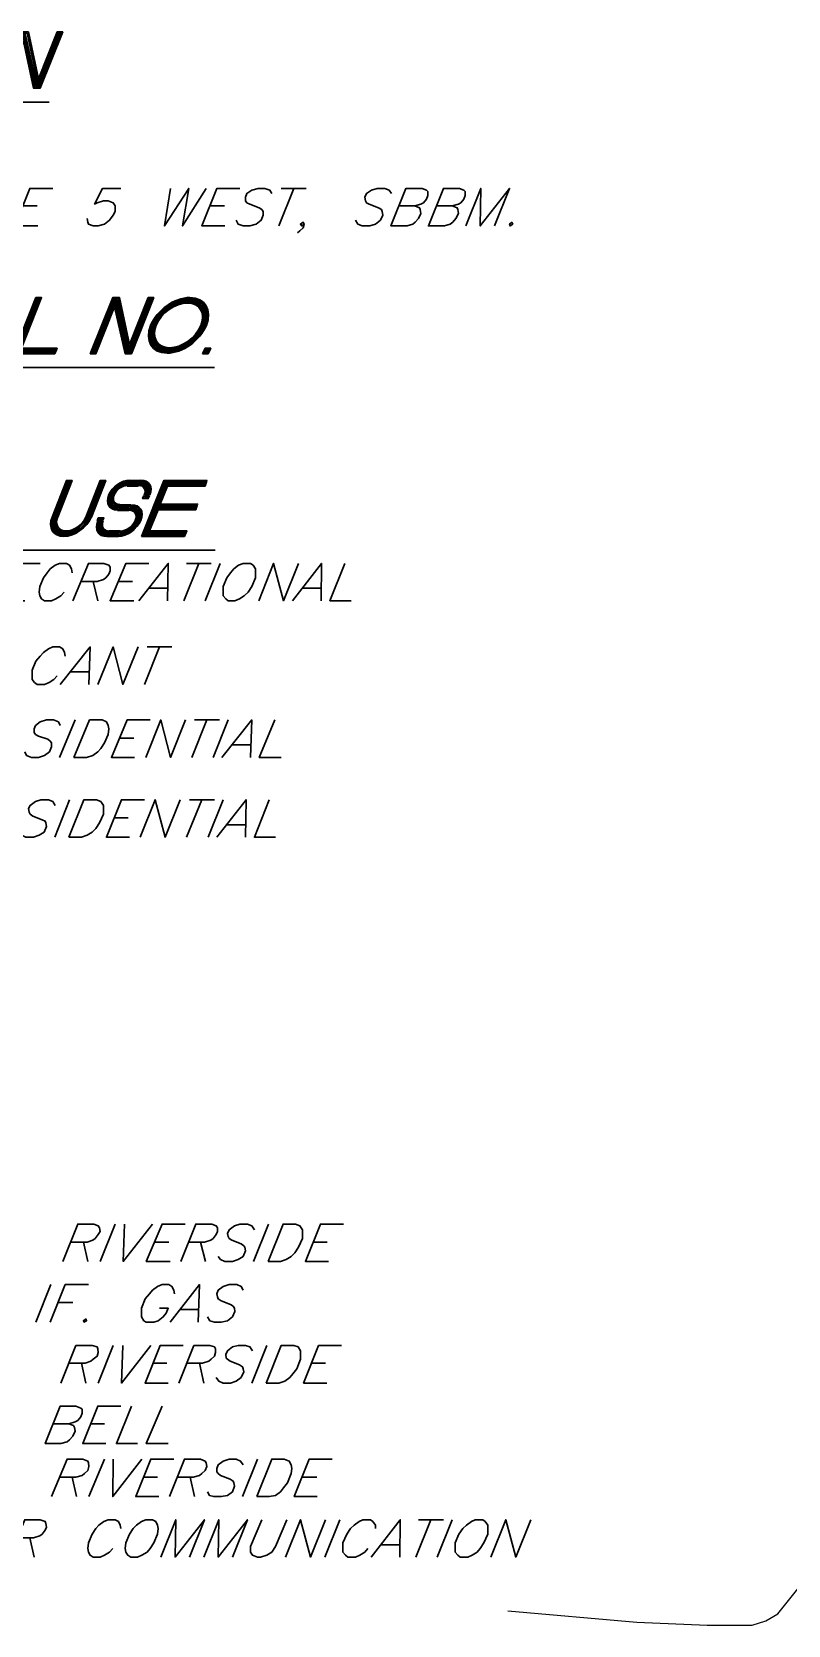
# Model space of a CAD drawing. Header units: feet. Extents: x 7 to 2308, y -319 to 1396.
# Drawn here: x 365.3 to 429.9, y 1255 to 1391.2 of the extents above; entities that cross this region are included whole.
import ezdxf

# ---------------------------------------------------------------- set-up
doc = ezdxf.new("R2010")
doc.units = ezdxf.units.FT
doc.header["$MEASUREMENT"] = 0
doc.layers.add('PDF_TBLKTXT', color=7, linetype='Continuous')
doc.layers.add('PDF_X1003BASE$CR_CONT_DEF', color=7, linetype='Continuous', true_color=0x979797)

msp = doc.modelspace()

# ---------------------------------------------------------------- linework, layer by layer
at = {"layer": 'PDF_TBLKTXT', "lineweight": 30}
for points in [[(362.51, 1386.36), (364.43, 1391.16), (365.02, 1391.16), (365.87, 1387.16), (367.47, 1391.16), (367.95, 1391.16), (366.03, 1386.36), (365.45, 1386.36), (364.59, 1390.36), (362.99, 1386.36)], [(362.62, 1386.42), (364.49, 1391.05), (364.91, 1391.05), (365.82, 1386.84), (367.52, 1391.05), (367.84, 1391.05), (365.98, 1386.42), (365.55, 1386.42), (364.65, 1390.68), (362.94, 1386.42)], [(362.73, 1386.52), (364.54, 1391), (364.75, 1391), (365.77, 1386.52), (367.58, 1391), (367.74, 1391), (365.93, 1386.52), (365.66, 1386.52), (364.7, 1391), (362.89, 1386.52)], [(406.33, 1374.9), (406.12, 1374.74), (406.17, 1374.58), (406.39, 1374.74)], [(363.74, 1363.65), (365.66, 1368.45), (366.14, 1368.45), (364.43, 1364.13), (367.47, 1364.13), (367.26, 1363.65)], [(363.85, 1363.76), (365.71, 1368.4), (366.03, 1368.4), (364.33, 1364.08), (367.36, 1364.08), (367.2, 1363.76)], [(370.3, 1363.65), (372.22, 1368.45), (372.8, 1368.45), (373.66, 1364.45), (375.25, 1368.45), (375.73, 1368.45), (373.82, 1363.65), (373.28, 1363.65), (372.38, 1367.65), (370.78, 1363.65)], [(370.4, 1363.76), (372.27, 1368.4), (372.7, 1368.4), (373.6, 1364.13), (375.31, 1368.4), (375.63, 1368.4), (373.76, 1363.76), (373.39, 1363.76), (372.43, 1367.97), (370.72, 1363.76)], [(363.95, 1363.81), (365.77, 1368.29), (365.93, 1368.29), (364.17, 1363.97), (367.2, 1363.97), (367.15, 1363.81)], [(370.51, 1363.81), (372.32, 1368.29), (372.59, 1368.29), (373.55, 1363.81), (375.36, 1368.29), (375.52, 1368.29), (373.71, 1363.81), (373.5, 1363.81), (372.48, 1368.29), (370.67, 1363.81)], [(379.89, 1363.65), (380.11, 1364.13), (380.59, 1364.13), (380.37, 1363.65)], [(380, 1363.76), (380.16, 1364.08), (380.48, 1364.08), (380.32, 1363.76)], [(380.11, 1363.81), (380.16, 1363.97), (380.32, 1363.97), (380.27, 1363.81)], [(374.67, 1348.03), (376.59, 1352.83), (380.27, 1352.83), (380.11, 1352.35), (376.91, 1352.35), (376.27, 1350.8), (379.47, 1350.8), (379.31, 1350.32), (376.11, 1350.32), (375.36, 1348.51), (378.56, 1348.51), (378.35, 1348.03)], [(374.77, 1348.09), (376.64, 1352.72), (380.16, 1352.72), (380.05, 1352.4), (376.85, 1352.4), (376.16, 1350.75), (379.36, 1350.75), (379.25, 1350.43), (376.05, 1350.43), (375.25, 1348.41), (378.45, 1348.41), (378.29, 1348.09)], [(374.88, 1348.19), (376.69, 1352.67), (380.05, 1352.67), (380, 1352.51), (376.8, 1352.51), (376.05, 1350.64), (379.25, 1350.64), (379.2, 1350.48), (376, 1350.48), (375.09, 1348.35), (378.29, 1348.35), (378.24, 1348.19)], [(383.36, 1345.74), (382.98, 1345.58), (382.56, 1345.26), (382.29, 1344.94), (381.97, 1344.51), (381.65, 1343.77), (381.65, 1343.29), (381.65, 1342.97), (381.87, 1342.7), (382.08, 1342.54), (382.66, 1342.54), (383.04, 1342.7), (383.46, 1342.97), (383.78, 1343.29), (384.1, 1343.77), (384.42, 1344.51), (384.42, 1344.94), (384.42, 1345.26), (384.21, 1345.58), (384, 1345.74)], [(368.91, 1329.16), (370.24, 1332.36), (371.31, 1332.36), (371.68, 1332.2), (371.84, 1331.88), (371.9, 1331.61), (371.84, 1331.13), (371.52, 1330.39), (371.2, 1329.91), (370.94, 1329.64), (370.51, 1329.32), (369.98, 1329.16)], [(368.48, 1322.34), (369.76, 1325.54), (370.83, 1325.54), (371.2, 1325.38), (371.42, 1325.06), (371.42, 1324.79), (371.42, 1324.31), (371.1, 1323.56), (370.78, 1323.08), (370.46, 1322.76), (370.03, 1322.5), (369.55, 1322.34)], [(385.49, 1286.09), (386.77, 1289.28), (387.84, 1289.28), (388.21, 1289.12), (388.42, 1288.8), (388.42, 1288.48), (388.42, 1288.06), (388.1, 1287.31), (387.78, 1286.83), (387.46, 1286.51), (387.04, 1286.25), (386.56, 1286.09)], [(369.92, 1281.18), (369.71, 1281.02), (369.76, 1280.91), (369.98, 1281.02)], [(385.33, 1275.69), (386.61, 1278.89), (387.68, 1278.89), (388.05, 1278.78), (388.26, 1278.46), (388.26, 1278.14), (388.26, 1277.72), (387.94, 1276.92), (387.62, 1276.49), (387.36, 1276.17), (386.93, 1275.85), (386.4, 1275.69)], [(384.53, 1265.99), (385.81, 1269.19), (386.88, 1269.19), (387.3, 1269.03), (387.46, 1268.71), (387.52, 1268.39), (387.46, 1267.96), (387.14, 1267.16), (386.82, 1266.73), (386.56, 1266.41), (386.13, 1266.09), (385.6, 1265.99)], [(375.04, 1264.01), (374.67, 1263.86), (374.24, 1263.54), (373.98, 1263.27), (373.66, 1262.79), (373.34, 1262.04), (373.28, 1261.56), (373.34, 1261.24), (373.5, 1260.98), (373.76, 1260.82), (374.35, 1260.82), (374.72, 1260.98), (375.15, 1261.24), (375.41, 1261.56), (375.73, 1262.04), (376.05, 1262.79), (376.11, 1263.27), (376.05, 1263.54), (375.89, 1263.86), (375.63, 1264.01)], [(403.19, 1264.01), (402.87, 1263.86), (402.44, 1263.54), (402.12, 1263.27), (401.8, 1262.79), (401.48, 1262.04), (401.48, 1261.56), (401.48, 1261.24), (401.7, 1260.98), (401.91, 1260.82), (402.55, 1260.82), (402.92, 1260.98), (403.35, 1261.24), (403.62, 1261.56), (403.94, 1262.04), (404.26, 1262.79), (404.26, 1263.27), (404.26, 1263.54), (404.04, 1263.86), (403.83, 1264.01)]]:
    msp.add_lwpolyline(points, close=True, dxfattribs=at)
for points in [[(367.63, 1390.89), (365.82, 1386.52)], [(366.78, 1385.14), (297.37, 1385.14)], [(365.82, 1374.58), (363.85, 1374.58), (365.13, 1377.78), (367.1, 1377.78)], [(372.91, 1377.78), (371.36, 1377.78), (370.67, 1376.45), (370.88, 1376.55), (371.42, 1376.71), (371.84, 1376.71), (372.27, 1376.55), (372.43, 1376.29), (372.43, 1375.81), (372.27, 1375.49), (371.95, 1375.06), (371.52, 1374.74), (370.99, 1374.58), (370.56, 1374.58), (370.14, 1374.74), (370.08, 1374.9), (370.03, 1375.22)], [(377.17, 1377.78), (376.64, 1374.58), (378.72, 1377.78), (378.19, 1374.58), (380.21, 1377.78)], [(381.81, 1374.58), (379.84, 1374.58), (381.12, 1377.78), (383.09, 1377.78)], [(385.81, 1377.35), (385.65, 1377.62), (385.22, 1377.78), (384.64, 1377.78), (384.1, 1377.62), (383.68, 1377.35), (383.57, 1377.03), (383.57, 1376.71), (383.68, 1376.55), (383.94, 1376.45), (384.74, 1376.13), (384.96, 1375.97), (385.06, 1375.81), (385.06, 1375.49), (384.9, 1375.06), (384.48, 1374.74), (383.94, 1374.58), (383.36, 1374.58), (382.93, 1374.74), (382.77, 1375.06)], [(387.68, 1377.78), (386.4, 1374.58)], [(386.61, 1377.78), (388.74, 1377.78)], [(396.05, 1377.35), (395.83, 1377.62), (395.46, 1377.78), (394.82, 1377.78), (394.34, 1377.62), (393.91, 1377.35), (393.75, 1377.03), (393.81, 1376.71), (393.91, 1376.55), (394.13, 1376.45), (394.93, 1376.13), (395.19, 1375.97), (395.25, 1375.81), (395.3, 1375.49), (395.09, 1375.06), (394.66, 1374.74), (394.18, 1374.58), (393.54, 1374.58), (393.17, 1374.74), (392.95, 1375.06)], [(398.02, 1376.29), (398.44, 1376.13), (398.5, 1375.97), (398.55, 1375.65), (398.34, 1375.22), (398.07, 1374.9), (397.86, 1374.74), (397.38, 1374.58), (395.99, 1374.58), (397.27, 1377.78), (398.66, 1377.78), (399.03, 1377.62), (399.14, 1377.51), (399.14, 1377.19), (399.03, 1376.87), (398.76, 1376.55), (398.55, 1376.45), (398.02, 1376.29), (396.69, 1376.29)], [(401.22, 1376.29), (401.64, 1376.13), (401.7, 1375.97), (401.75, 1375.65), (401.54, 1375.22), (401.27, 1374.9), (401.06, 1374.74), (400.58, 1374.58), (399.19, 1374.58), (400.47, 1377.78), (401.86, 1377.78), (402.23, 1377.62), (402.34, 1377.51), (402.34, 1377.19), (402.23, 1376.87), (401.96, 1376.55), (401.75, 1376.45), (401.22, 1376.29), (399.88, 1376.29)], [(402.39, 1374.58), (403.67, 1377.78), (403.62, 1374.58), (406.12, 1377.78), (404.84, 1374.58)], [(364.54, 1376.29), (365.77, 1376.29)], [(380.53, 1376.29), (381.76, 1376.29)], [(388.58, 1374.74), (388.37, 1374.58), (388.26, 1374.74), (388.48, 1374.9), (388.58, 1374.74), (388.48, 1374.42), (388.21, 1374.15), (388, 1373.99)], [(365.82, 1368.24), (364.06, 1363.92), (367.1, 1363.92)], [(370.62, 1363.92), (372.43, 1368.29)], [(375.41, 1368.24), (373.66, 1363.81)], [(380.91, 1362.48), (297.37, 1362.48)], [(367.52, 1349.68), (368.75, 1352.83), (368.27, 1352.83), (367.04, 1349.68)], [(367.42, 1349.68), (368.64, 1352.72), (368.32, 1352.72), (367.1, 1349.68)], [(367.36, 1349.68), (368.54, 1352.67), (368.38, 1352.67), (367.2, 1349.68)], [(368.43, 1352.56), (367.26, 1349.68)], [(370.4, 1349.68), (371.63, 1352.83), (371.15, 1352.83), (369.92, 1349.68)], [(370.3, 1349.68), (371.52, 1352.72), (371.2, 1352.72), (369.98, 1349.68)], [(370.24, 1349.68), (371.42, 1352.67), (371.26, 1352.67), (370.08, 1349.68)], [(370.14, 1349.68), (371.31, 1352.56)], [(373.44, 1352.35), (374.4, 1352.35)], [(373.5, 1352.51), (374.45, 1352.51)], [(373.5, 1352.4), (374.45, 1352.4)], [(373.55, 1352.56), (374.51, 1352.56)], [(374.56, 1352.72), (373.6, 1352.72)], [(374.56, 1352.67), (373.6, 1352.67)], [(374.61, 1352.83), (373.66, 1352.83)], [(378.19, 1348.25), (374.99, 1348.25), (376.75, 1352.56), (379.95, 1352.56)], [(373.76, 1350.75), (372.8, 1350.75)], [(374.88, 1351.55), (374.77, 1351.28), (375.25, 1351.28), (375.36, 1351.55)], [(374.99, 1351.55), (374.93, 1351.39), (375.25, 1351.39), (375.31, 1351.55)], [(375.04, 1351.55), (375.04, 1351.44), (375.2, 1351.44), (375.2, 1351.55)], [(371.36, 1349.37), (371.47, 1349.63), (370.99, 1349.63), (370.88, 1349.37)], [(371.31, 1349.37), (371.36, 1349.53), (371.04, 1349.53), (370.99, 1349.37)], [(371.2, 1349.37), (371.26, 1349.47), (371.1, 1349.47), (371.04, 1349.37)], [(372.64, 1350.32), (373.6, 1350.32)], [(372.64, 1350.27), (373.6, 1350.27)], [(373.66, 1350.48), (372.7, 1350.48)], [(372.7, 1350.43), (373.66, 1350.43)], [(373.71, 1350.59), (372.75, 1350.59)], [(373.76, 1350.64), (372.8, 1350.64)], [(379.15, 1350.59), (375.95, 1350.59)], [(371.74, 1348.09), (372.7, 1348.09)], [(371.74, 1348.03), (372.7, 1348.03)], [(371.79, 1348.25), (372.75, 1348.25)], [(371.79, 1348.19), (372.75, 1348.19)], [(372.8, 1348.35), (371.84, 1348.35)], [(372.86, 1348.51), (371.9, 1348.51)], [(372.86, 1348.41), (371.9, 1348.41)], [(380.96, 1346.86), (297.37, 1346.86)], [(364.7, 1342.54), (362.73, 1342.54), (364.01, 1345.74), (366.03, 1345.74)], [(368.75, 1344.94), (368.7, 1345.26), (368.54, 1345.58), (368.27, 1345.74), (367.68, 1345.74), (367.31, 1345.58), (366.88, 1345.26), (366.62, 1344.94), (366.3, 1344.51), (365.98, 1343.77), (365.93, 1343.29), (365.98, 1342.97), (366.14, 1342.7), (366.4, 1342.54), (366.99, 1342.54), (367.36, 1342.7), (367.79, 1342.97), (368.06, 1343.29)], [(368.8, 1342.54), (370.14, 1345.74), (371.47, 1345.74), (371.9, 1345.58), (372, 1345.42), (372, 1345.1), (371.9, 1344.83), (371.63, 1344.51), (371.42, 1344.35), (370.88, 1344.19), (369.5, 1344.19)], [(374.03, 1342.54), (372, 1342.54), (373.34, 1345.74), (375.31, 1345.74)], [(374.45, 1342.54), (376.96, 1345.74), (376.91, 1342.54)], [(379.57, 1345.74), (378.29, 1342.54)], [(378.51, 1345.74), (380.64, 1345.74)], [(381.39, 1345.74), (380.11, 1342.54)], [(384.69, 1342.54), (385.97, 1345.74), (386.82, 1342.54), (388.1, 1345.74)], [(387.57, 1342.54), (390.07, 1345.74), (390.02, 1342.54)], [(392.05, 1345.74), (390.77, 1342.54), (392.58, 1342.54)], [(370.56, 1344.19), (370.94, 1342.54)], [(372.7, 1344.19), (373.92, 1344.19)], [(375.36, 1343.61), (376.85, 1343.61)], [(388.48, 1343.61), (389.97, 1343.61)], [(368.16, 1337.8), (368.11, 1338.12), (367.95, 1338.44), (367.68, 1338.6), (367.1, 1338.6), (366.72, 1338.44), (366.3, 1338.12), (366.03, 1337.8), (365.66, 1337.37), (365.34, 1336.62), (365.34, 1336.14), (365.34, 1335.82), (365.55, 1335.56), (365.77, 1335.4), (366.4, 1335.4), (366.78, 1335.56), (367.2, 1335.82), (367.47, 1336.14)], [(367.74, 1335.4), (370.3, 1338.6), (370.19, 1335.4)], [(370.94, 1335.4), (372.27, 1338.6), (373.07, 1335.4), (374.4, 1338.6)], [(376.21, 1338.6), (374.93, 1335.4)], [(375.15, 1338.6), (377.28, 1338.6)], [(368.64, 1336.46), (370.19, 1336.46)], [(367.74, 1331.88), (367.58, 1332.2), (367.15, 1332.36), (366.56, 1332.36), (366.03, 1332.2), (365.61, 1331.88), (365.5, 1331.61), (365.5, 1331.29), (365.61, 1331.13), (365.87, 1330.97), (366.67, 1330.71), (366.88, 1330.55), (366.99, 1330.39), (366.99, 1330.07), (366.83, 1329.64), (366.4, 1329.32), (365.87, 1329.16), (365.29, 1329.16), (364.86, 1329.32), (364.7, 1329.64)], [(369.02, 1332.36), (367.68, 1329.16)], [(374.08, 1329.16), (372.11, 1329.16), (373.44, 1332.36), (375.41, 1332.36)], [(375.04, 1329.16), (376.32, 1332.36), (377.17, 1329.16), (378.45, 1332.36)], [(380.27, 1332.36), (378.99, 1329.16)], [(379.2, 1332.36), (381.33, 1332.36)], [(382.08, 1332.36), (380.8, 1329.16)], [(381.55, 1329.16), (384.1, 1332.36), (384, 1329.16)], [(386.08, 1332.36), (384.74, 1329.16), (386.61, 1329.16)], [(372.8, 1330.81), (374.03, 1330.81)], [(382.45, 1330.23), (384, 1330.23)], [(367.31, 1325.06), (367.1, 1325.38), (366.72, 1325.54), (366.09, 1325.54), (365.61, 1325.38), (365.18, 1325.06), (365.02, 1324.79), (365.07, 1324.47), (365.18, 1324.31), (365.39, 1324.15), (366.19, 1323.83), (366.46, 1323.72), (366.51, 1323.56), (366.56, 1323.24), (366.35, 1322.76), (365.93, 1322.5), (365.45, 1322.34), (364.81, 1322.34), (364.43, 1322.5), (364.22, 1322.76)], [(368.54, 1325.54), (367.26, 1322.34)], [(373.66, 1322.34), (371.68, 1322.34), (372.96, 1325.54), (374.93, 1325.54)], [(374.56, 1322.34), (375.84, 1325.54), (376.69, 1322.34), (377.97, 1325.54)], [(379.84, 1325.54), (378.51, 1322.34)], [(378.77, 1325.54), (380.91, 1325.54)], [(381.65, 1325.54), (380.37, 1322.34)], [(381.12, 1322.34), (383.62, 1325.54), (383.57, 1322.34)], [(385.6, 1325.54), (384.32, 1322.34), (386.13, 1322.34)], [(372.32, 1323.99), (373.55, 1323.99)], [(381.97, 1323.4), (383.52, 1323.4)], [(367.95, 1286.09), (369.23, 1289.28), (370.62, 1289.28), (370.99, 1289.12), (371.1, 1288.96), (371.15, 1288.64), (370.99, 1288.38), (370.72, 1288.06), (370.51, 1287.9), (370.03, 1287.74), (368.64, 1287.74)], [(372.43, 1289.28), (371.15, 1286.09)], [(373.23, 1289.28), (373.12, 1286.09), (375.63, 1289.28)], [(377.12, 1286.09), (375.09, 1286.09), (376.43, 1289.28), (378.4, 1289.28)], [(378.03, 1286.09), (379.31, 1289.28), (380.69, 1289.28), (381.07, 1289.12), (381.17, 1288.96), (381.17, 1288.64), (381.07, 1288.38), (380.8, 1288.06), (380.59, 1287.9), (380.05, 1287.74), (378.67, 1287.74)], [(384.32, 1288.8), (384.1, 1289.12), (383.73, 1289.28), (383.09, 1289.28), (382.61, 1289.12), (382.18, 1288.8), (382.02, 1288.48), (382.08, 1288.22), (382.18, 1288.06), (382.4, 1287.9), (383.2, 1287.58), (383.41, 1287.42), (383.52, 1287.31), (383.57, 1286.99), (383.36, 1286.51), (382.93, 1286.25), (382.45, 1286.09), (381.81, 1286.09), (381.44, 1286.25), (381.23, 1286.51)], [(385.54, 1289.28), (384.26, 1286.09)], [(390.66, 1286.09), (388.69, 1286.09), (389.97, 1289.28), (391.94, 1289.28)], [(369.71, 1287.74), (370.08, 1286.09)], [(375.79, 1287.74), (377.01, 1287.74)], [(379.73, 1287.74), (380.16, 1286.09)], [(389.33, 1287.74), (390.55, 1287.74)], [(366.94, 1284.11), (365.66, 1280.91)], [(366.88, 1280.91), (368.16, 1284.11), (370.14, 1284.11)], [(377.49, 1283.31), (377.44, 1283.63), (377.28, 1283.95), (377.01, 1284.11), (376.43, 1284.11), (376.05, 1283.95), (375.63, 1283.63), (375.36, 1283.31), (374.99, 1282.89), (374.67, 1282.09), (374.67, 1281.66), (374.67, 1281.34), (374.88, 1281.02), (375.09, 1280.91), (375.73, 1280.91), (376.11, 1281.02), (376.53, 1281.34), (376.8, 1281.66), (376.96, 1282.09), (376.21, 1282.09)], [(377.12, 1280.91), (379.63, 1284.11), (379.52, 1280.91)], [(383.36, 1283.63), (383.2, 1283.95), (382.82, 1284.11), (382.18, 1284.11), (381.65, 1283.95), (381.23, 1283.63), (381.12, 1283.31), (381.17, 1283.05), (381.23, 1282.89), (381.49, 1282.73), (382.29, 1282.41), (382.5, 1282.25), (382.61, 1282.09), (382.66, 1281.82), (382.45, 1281.34), (382.02, 1281.02), (381.49, 1280.91), (380.91, 1280.91), (380.53, 1281.02), (380.32, 1281.34)], [(367.58, 1282.57), (368.8, 1282.57)], [(377.97, 1281.98), (379.52, 1281.98)], [(367.79, 1275.69), (369.07, 1278.89), (370.46, 1278.89), (370.88, 1278.78), (370.94, 1278.62), (370.99, 1278.3), (370.88, 1277.98), (370.56, 1277.72), (370.35, 1277.56), (369.87, 1277.4), (368.48, 1277.4)], [(372.27, 1278.89), (370.99, 1275.69)], [(373.07, 1278.89), (372.96, 1275.69), (375.47, 1278.89)], [(376.96, 1275.69), (374.99, 1275.69), (376.27, 1278.89), (378.24, 1278.89)], [(377.87, 1275.69), (379.15, 1278.89), (380.53, 1278.89), (380.91, 1278.78), (381.01, 1278.62), (381.01, 1278.3), (380.91, 1277.98), (380.64, 1277.72), (380.43, 1277.56), (379.89, 1277.4), (378.56, 1277.4)], [(384.16, 1278.46), (383.94, 1278.78), (383.57, 1278.89), (382.93, 1278.89), (382.45, 1278.78), (382.02, 1278.46), (381.87, 1278.14), (381.92, 1277.82), (382.02, 1277.72), (382.24, 1277.56), (383.04, 1277.24), (383.3, 1277.08), (383.36, 1276.92), (383.41, 1276.65), (383.2, 1276.17), (382.77, 1275.85), (382.29, 1275.69), (381.65, 1275.69), (381.28, 1275.85), (381.07, 1276.17)], [(385.38, 1278.89), (384.1, 1275.69)], [(390.5, 1275.69), (388.53, 1275.69), (389.81, 1278.89), (391.78, 1278.89)], [(369.55, 1277.4), (369.92, 1275.69)], [(375.63, 1277.4), (376.85, 1277.4)], [(379.63, 1277.4), (380, 1275.69)], [(389.22, 1277.4), (390.39, 1277.4)], [(368.48, 1272.22), (368.86, 1272.06), (368.96, 1271.9), (369.02, 1271.59), (368.8, 1271.16), (368.54, 1270.84), (368.32, 1270.68), (367.79, 1270.52), (366.46, 1270.52), (367.74, 1273.72), (369.07, 1273.72), (369.5, 1273.56), (369.6, 1273.45), (369.6, 1273.13), (369.5, 1272.81), (369.23, 1272.49), (369.02, 1272.38), (368.48, 1272.22), (367.1, 1272.22)], [(371.63, 1270.52), (369.66, 1270.52), (370.94, 1273.72), (372.91, 1273.72)], [(373.82, 1273.72), (372.54, 1270.52), (374.35, 1270.52)], [(376.43, 1273.72), (375.09, 1270.52), (376.96, 1270.52)], [(370.3, 1272.22), (371.52, 1272.22)], [(366.99, 1265.99), (368.32, 1269.19), (369.66, 1269.19), (370.08, 1269.03), (370.14, 1268.87), (370.19, 1268.55), (370.08, 1268.23), (369.82, 1267.96), (369.6, 1267.8), (369.07, 1267.64), (367.68, 1267.64)], [(371.52, 1269.19), (370.19, 1265.99)], [(372.27, 1269.19), (372.22, 1265.99), (374.72, 1269.19)], [(376.16, 1265.99), (374.19, 1265.99), (375.47, 1269.19), (377.44, 1269.19)], [(377.07, 1265.99), (378.35, 1269.19), (379.73, 1269.19), (380.11, 1269.03), (380.21, 1268.87), (380.27, 1268.55), (380.11, 1268.23), (379.84, 1267.96), (379.63, 1267.8), (379.09, 1267.64), (377.76, 1267.64)], [(383.36, 1268.71), (383.14, 1269.03), (382.77, 1269.19), (382.18, 1269.19), (381.65, 1269.03), (381.23, 1268.71), (381.12, 1268.39), (381.12, 1268.12), (381.23, 1267.96), (381.44, 1267.8), (382.24, 1267.48), (382.5, 1267.32), (382.56, 1267.16), (382.61, 1266.89), (382.45, 1266.41), (382.02, 1266.09), (381.49, 1265.99), (380.85, 1265.99), (380.48, 1266.09), (380.32, 1266.41)], [(384.58, 1269.19), (383.3, 1265.99)], [(389.7, 1265.99), (387.73, 1265.99), (389.01, 1269.19), (390.98, 1269.19)], [(368.75, 1267.64), (369.12, 1265.99)], [(374.83, 1267.64), (376.05, 1267.64)], [(378.83, 1267.64), (379.2, 1265.99)], [(388.42, 1267.64), (389.65, 1267.64)], [(363.37, 1260.82), (364.7, 1264.01), (366.03, 1264.01), (366.46, 1263.86), (366.51, 1263.7), (366.56, 1263.38), (366.46, 1263.11), (366.19, 1262.79), (365.98, 1262.63), (365.45, 1262.47), (364.06, 1262.47)], [(372.91, 1263.27), (372.86, 1263.54), (372.7, 1263.86), (372.43, 1264.01), (371.84, 1264.01), (371.47, 1263.86), (371.04, 1263.54), (370.78, 1263.27), (370.46, 1262.79), (370.14, 1262.04), (370.08, 1261.56), (370.14, 1261.24), (370.3, 1260.98), (370.56, 1260.82), (371.15, 1260.82), (371.52, 1260.98), (371.95, 1261.24), (372.22, 1261.56)], [(376.32, 1260.82), (377.6, 1264.01), (377.55, 1260.82), (380.05, 1264.01), (378.77, 1260.82)], [(380, 1260.82), (381.28, 1264.01), (381.23, 1260.82), (383.73, 1264.01), (382.45, 1260.82)], [(384.96, 1264.01), (384, 1261.72), (384, 1261.24), (384.16, 1260.98), (384.58, 1260.82), (384.85, 1260.82), (385.38, 1260.98), (385.81, 1261.24), (386.13, 1261.72), (387.09, 1264.01)], [(386.98, 1260.82), (388.26, 1264.01), (389.12, 1260.82), (390.39, 1264.01)], [(391.62, 1264.01), (390.34, 1260.82)], [(394.66, 1263.27), (394.66, 1263.54), (394.45, 1263.86), (394.23, 1264.01), (393.59, 1264.01), (393.27, 1263.86), (392.85, 1263.54), (392.53, 1263.27), (392.21, 1262.79), (391.89, 1262.04), (391.89, 1261.56), (391.89, 1261.24), (392.1, 1260.98), (392.31, 1260.82), (392.95, 1260.82), (393.33, 1260.98), (393.75, 1261.24), (394.02, 1261.56)], [(394.29, 1260.82), (396.79, 1264.01), (396.74, 1260.82)], [(399.4, 1264.01), (398.12, 1260.82)], [(398.34, 1264.01), (400.47, 1264.01)], [(401.22, 1264.01), (399.94, 1260.82)], [(404.52, 1260.82), (405.8, 1264.01), (406.65, 1260.82), (407.93, 1264.01)], [(365.13, 1262.47), (365.5, 1260.82)], [(395.19, 1261.88), (396.74, 1261.88)]]:
    msp.add_lwpolyline(points, dxfattribs=at)
for points in [[(378.8, 1368.46), (377.49, 1368.46), (375.99, 1367.39), (375.46, 1366.08)], [(378.79, 1368.4), (377.51, 1368.4), (376.04, 1367.35), (375.51, 1366.07)], [(380.17, 1366.09), (380.69, 1367.37), (380.07, 1368.41), (378.79, 1368.4)], [(380.22, 1366.08), (380.75, 1367.39), (380.11, 1368.46), (378.8, 1368.46)], [(378.75, 1368.32), (377.51, 1368.33), (376.09, 1367.32), (375.59, 1366.08)], [(378.7, 1368.25), (377.51, 1368.25), (376.15, 1367.29), (375.67, 1366.09)], [(378.68, 1368.14), (377.54, 1368.14), (376.24, 1367.21), (375.78, 1366.07)], [(378.64, 1368.06), (377.54, 1368.06), (376.3, 1367.18), (375.85, 1366.08)], [(378.6, 1367.99), (377.55, 1367.99), (376.35, 1367.14), (375.93, 1366.09)], [(379.75, 1366.07), (380.17, 1367.12), (379.65, 1367.98), (378.6, 1367.99)], [(379.83, 1366.08), (380.27, 1367.17), (379.74, 1368.06), (378.64, 1368.06)], [(379.9, 1366.09), (380.37, 1367.23), (379.82, 1368.15), (378.68, 1368.14)], [(380.01, 1366.07), (380.49, 1367.26), (379.9, 1368.24), (378.7, 1368.25)], [(380.09, 1366.08), (380.59, 1367.32), (379.99, 1368.32), (378.75, 1368.32)], [(375.46, 1366.08), (374.93, 1364.77), (375.57, 1363.7), (376.88, 1363.7)], [(375.51, 1366.07), (374.99, 1364.78), (375.61, 1363.75), (376.89, 1363.75)], [(375.59, 1366.08), (375.09, 1364.84), (375.69, 1363.83), (376.93, 1363.83)], [(375.67, 1366.09), (375.19, 1364.89), (375.78, 1363.92), (376.98, 1363.91)], [(375.78, 1366.07), (375.31, 1364.93), (375.86, 1364.01), (377, 1364.01)], [(375.85, 1366.08), (375.41, 1364.98), (375.94, 1364.09), (377.04, 1364.09)], [(375.93, 1366.09), (375.51, 1365.04), (376.03, 1364.18), (377.08, 1364.17)], [(376.88, 1363.7), (378.19, 1363.7), (379.69, 1364.76), (380.22, 1366.08)], [(376.89, 1363.75), (378.17, 1363.76), (379.64, 1364.8), (380.17, 1366.09)], [(376.93, 1363.83), (378.17, 1363.83), (379.59, 1364.84), (380.09, 1366.08)], [(376.98, 1363.91), (378.17, 1363.9), (379.53, 1364.87), (380.01, 1366.07)], [(377, 1364.01), (378.14, 1364.02), (379.44, 1364.95), (379.9, 1366.09)], [(377.04, 1364.09), (378.14, 1364.09), (379.38, 1364.98), (379.83, 1366.08)], [(377.08, 1364.17), (378.13, 1364.16), (379.33, 1365.01), (379.75, 1366.07)], [(373.67, 1352.86), (372.97, 1352.85), (372.16, 1352.28), (371.87, 1351.57)], [(373.63, 1352.78), (372.97, 1352.78), (372.21, 1352.24), (371.95, 1351.58)], [(373.59, 1352.7), (372.97, 1352.71), (372.27, 1352.21), (372.03, 1351.59)], [(373.57, 1352.6), (373.01, 1352.59), (372.36, 1352.13), (372.13, 1351.57)], [(373.53, 1352.52), (373.01, 1352.52), (372.42, 1352.1), (372.21, 1351.58)], [(373.51, 1352.47), (373.02, 1352.46), (372.46, 1352.06), (372.26, 1351.57)], [(373.47, 1352.39), (373.03, 1352.39), (372.52, 1352.03), (372.34, 1351.58)], [(374.92, 1351.57), (375.1, 1352.02), (374.88, 1352.39), (374.43, 1352.39)], [(375, 1351.58), (375.2, 1352.08), (374.97, 1352.47), (374.47, 1352.47)], [(375.05, 1351.57), (375.26, 1352.09), (375, 1352.52), (374.49, 1352.52)], [(375.13, 1351.58), (375.36, 1352.15), (375.09, 1352.6), (374.53, 1352.6)], [(375.23, 1351.56), (375.47, 1352.18), (375.17, 1352.69), (374.55, 1352.7)], [(375.31, 1351.57), (375.58, 1352.24), (375.25, 1352.78), (374.59, 1352.78)], [(375.39, 1351.59), (375.68, 1352.29), (375.34, 1352.86), (374.63, 1352.86)], [(371.87, 1351.57), (371.58, 1350.86), (371.92, 1350.29), (372.62, 1350.3)], [(371.95, 1351.58), (371.68, 1350.92), (372, 1350.38), (372.67, 1350.38)], [(372.03, 1351.59), (371.78, 1350.97), (372.09, 1350.46), (372.71, 1350.45)], [(372.13, 1351.57), (371.9, 1351.01), (372.17, 1350.55), (372.73, 1350.56)], [(372.21, 1351.58), (372, 1351.06), (372.25, 1350.64), (372.77, 1350.64)], [(372.26, 1351.57), (372.06, 1351.08), (372.29, 1350.69), (372.78, 1350.69)], [(372.34, 1351.58), (372.16, 1351.13), (372.38, 1350.77), (372.83, 1350.77)], [(374.54, 1349.4), (374.83, 1350.11), (374.49, 1350.68), (373.78, 1350.67)], [(374.61, 1349.41), (374.93, 1350.16), (374.57, 1350.76), (373.82, 1350.75)], [(367.05, 1349.7), (366.67, 1348.78), (367.12, 1348.03), (368.04, 1348.04)], [(367.13, 1349.71), (366.78, 1348.83), (367.2, 1348.12), (368.08, 1348.12)], [(367.21, 1349.72), (366.88, 1348.89), (367.29, 1348.2), (368.12, 1348.2)], [(367.29, 1349.74), (366.98, 1348.94), (367.37, 1348.29), (368.17, 1348.27)], [(367.37, 1349.69), (367.05, 1348.94), (367.41, 1348.34), (368.16, 1348.35)], [(367.44, 1349.7), (367.15, 1349), (367.49, 1348.43), (368.2, 1348.43)], [(367.52, 1349.71), (367.26, 1349.05), (367.58, 1348.51), (368.24, 1348.51)], [(368.04, 1348.04), (368.96, 1348.04), (370.02, 1348.8), (370.4, 1349.72)], [(368.08, 1348.12), (368.96, 1348.12), (369.96, 1348.83), (370.32, 1349.71)], [(368.12, 1348.2), (368.96, 1348.19), (369.91, 1348.86), (370.24, 1349.7)], [(368.16, 1348.35), (368.91, 1348.36), (369.77, 1348.98), (370.08, 1349.73)], [(368.17, 1348.27), (368.96, 1348.26), (369.85, 1348.89), (370.16, 1349.69)], [(368.2, 1348.43), (368.91, 1348.44), (369.71, 1349.01), (370, 1349.72)], [(368.24, 1348.51), (368.9, 1348.51), (369.66, 1349.04), (369.93, 1349.71)], [(370.94, 1349.37), (370.62, 1348.62), (370.98, 1348.02), (371.73, 1348.03)], [(371.02, 1349.38), (370.73, 1348.68), (371.06, 1348.11), (371.77, 1348.11)], [(371.09, 1349.39), (370.83, 1348.73), (371.15, 1348.19), (371.81, 1348.19)], [(371.17, 1349.41), (370.93, 1348.79), (371.24, 1348.28), (371.86, 1348.27)], [(371.28, 1349.38), (371.05, 1348.82), (371.31, 1348.37), (371.88, 1348.37)], [(371.36, 1349.4), (371.15, 1348.88), (371.4, 1348.45), (371.92, 1348.45)], [(371.41, 1349.38), (371.21, 1348.89), (371.44, 1348.5), (371.93, 1348.5)], [(372.69, 1348.03), (373.44, 1348.04), (374.3, 1348.66), (374.61, 1349.41)], [(372.73, 1348.11), (373.44, 1348.12), (374.25, 1348.69), (374.54, 1349.4)], [(372.77, 1348.19), (373.44, 1348.19), (374.19, 1348.73), (374.46, 1349.39)], [(372.82, 1348.27), (373.44, 1348.26), (374.14, 1348.76), (374.38, 1349.38)], [(372.84, 1348.37), (373.4, 1348.38), (374.04, 1348.84), (374.27, 1349.4)], [(372.88, 1348.45), (373.4, 1348.45), (373.99, 1348.87), (374.2, 1349.39)], [(372.89, 1348.5), (373.38, 1348.51), (373.94, 1348.91), (374.14, 1349.4)], [(374.14, 1349.4), (374.35, 1349.89), (374.11, 1350.28), (373.62, 1350.28)], [(374.2, 1349.39), (374.4, 1349.91), (374.15, 1350.33), (373.63, 1350.33)], [(374.27, 1349.4), (374.51, 1349.96), (374.24, 1350.41), (373.67, 1350.41)], [(374.38, 1349.38), (374.62, 1350), (374.32, 1350.51), (373.7, 1350.52)], [(374.46, 1349.39), (374.72, 1350.05), (374.4, 1350.59), (373.74, 1350.59)]]:
    msp.add_open_spline(points, degree=3, dxfattribs=at)
at = {"layer": 'PDF_X1003BASE$CR_CONT_DEF', "lineweight": 25}
msp.add_lwpolyline([(405.99, 1256.22), (417, 1255.27), (423.02, 1255.01), (426.86, 1255.01), (428.03, 1255.38), (429.04, 1255.97), (431.55, 1259.11), (433.26, 1261.62), (433.36, 1261.81)], dxfattribs=at)

doc.saveas('drawing.dxf')
